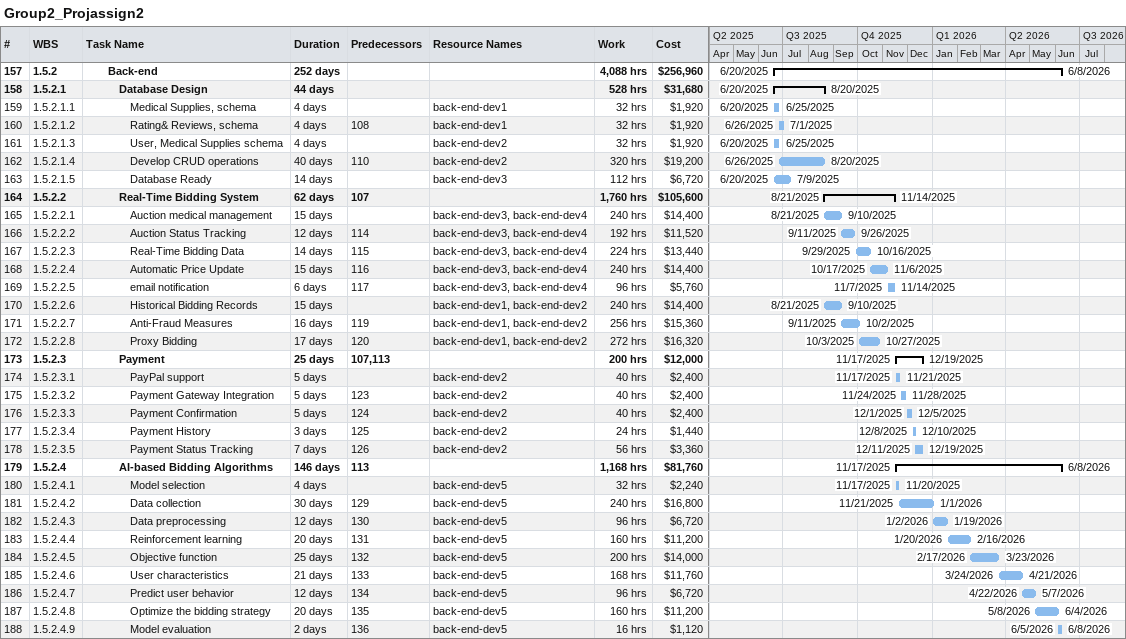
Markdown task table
Group2_Projassign2

| ID | WBS | Task | Duration | Start | Finish | Predecessors | Resources | Work (h) | Cost ($) |
|---|---|---|---|---|---|---|---|---|---|
| 157 | 1.5.2 | **Back-end** | 252d | 2025-06-20 | 2026-06-08 |  |  | 4088 | 256960 |
| 158 | 1.5.2.1 | **Database Design** | 44d | 2025-06-20 | 2025-08-20 |  |  | 528 | 31680 |
| 159 | 1.5.2.1.1 | Medical Supplies, schema | 4d | 2025-06-20 | 2025-06-25 |  | back-end-dev1 | 32 | 1920 |
| 160 | 1.5.2.1.2 | Rating& Reviews, schema | 4d | 2025-06-26 | 2025-07-01 | 108 | back-end-dev1 | 32 | 1920 |
| 161 | 1.5.2.1.3 | User, Medical Supplies schema | 4d | 2025-06-20 | 2025-06-25 |  | back-end-dev2 | 32 | 1920 |
| 162 | 1.5.2.1.4 | Develop CRUD operations | 40d | 2025-06-26 | 2025-08-20 | 110 | back-end-dev2 | 320 | 19200 |
| 163 | 1.5.2.1.5 | Database Ready | 14d | 2025-06-20 | 2025-07-09 |  | back-end-dev3 | 112 | 6720 |
| 164 | 1.5.2.2 | **Real-Time Bidding System** | 62d | 2025-08-21 | 2025-11-14 | 107 |  | 1760 | 105600 |
| 165 | 1.5.2.2.1 | Auction medical management | 15d | 2025-08-21 | 2025-09-10 |  | back-end-dev3, back-end-dev4 | 240 | 14400 |
| 166 | 1.5.2.2.2 | Auction Status Tracking | 12d | 2025-09-11 | 2025-09-26 | 114 | back-end-dev3, back-end-dev4 | 192 | 11520 |
| 167 | 1.5.2.2.3 | Real-Time Bidding Data | 14d | 2025-09-29 | 2025-10-16 | 115 | back-end-dev3, back-end-dev4 | 224 | 13440 |
| 168 | 1.5.2.2.4 | Automatic Price Update | 15d | 2025-10-17 | 2025-11-06 | 116 | back-end-dev3, back-end-dev4 | 240 | 14400 |
| 169 | 1.5.2.2.5 | email notification | 6d | 2025-11-07 | 2025-11-14 | 117 | back-end-dev3, back-end-dev4 | 96 | 5760 |
| 170 | 1.5.2.2.6 | Historical Bidding Records | 15d | 2025-08-21 | 2025-09-10 |  | back-end-dev1, back-end-dev2 | 240 | 14400 |
| 171 | 1.5.2.2.7 | Anti-Fraud Measures | 16d | 2025-09-11 | 2025-10-02 | 119 | back-end-dev1, back-end-dev2 | 256 | 15360 |
| 172 | 1.5.2.2.8 | Proxy Bidding | 17d | 2025-10-03 | 2025-10-27 | 120 | back-end-dev1, back-end-dev2 | 272 | 16320 |
| 173 | 1.5.2.3 | **Payment** | 25d | 2025-11-17 | 2025-12-19 | 107, 113 |  | 200 | 12000 |
| 174 | 1.5.2.3.1 | PayPal support | 5d | 2025-11-17 | 2025-11-21 |  | back-end-dev2 | 40 | 2400 |
| 175 | 1.5.2.3.2 | Payment Gateway Integration | 5d | 2025-11-24 | 2025-11-28 | 123 | back-end-dev2 | 40 | 2400 |
| 176 | 1.5.2.3.3 | Payment Confirmation | 5d | 2025-12-01 | 2025-12-05 | 124 | back-end-dev2 | 40 | 2400 |
| 177 | 1.5.2.3.4 | Payment History | 3d | 2025-12-08 | 2025-12-10 | 125 | back-end-dev2 | 24 | 1440 |
| 178 | 1.5.2.3.5 | Payment Status Tracking | 7d | 2025-12-11 | 2025-12-19 | 126 | back-end-dev2 | 56 | 3360 |
| 179 | 1.5.2.4 | **AI-based Bidding Algorithms** | 146d | 2025-11-17 | 2026-06-08 | 113 |  | 1168 | 81760 |
| 180 | 1.5.2.4.1 | Model selection | 4d | 2025-11-17 | 2025-11-20 |  | back-end-dev5 | 32 | 2240 |
| 181 | 1.5.2.4.2 | Data collection | 30d | 2025-11-21 | 2026-01-01 | 129 | back-end-dev5 | 240 | 16800 |
| 182 | 1.5.2.4.3 | Data preprocessing | 12d | 2026-01-02 | 2026-01-19 | 130 | back-end-dev5 | 96 | 6720 |
| 183 | 1.5.2.4.4 | Reinforcement learning | 20d | 2026-01-20 | 2026-02-16 | 131 | back-end-dev5 | 160 | 11200 |
| 184 | 1.5.2.4.5 | Objective function | 25d | 2026-02-17 | 2026-03-23 | 132 | back-end-dev5 | 200 | 14000 |
| 185 | 1.5.2.4.6 | User characteristics | 21d | 2026-03-24 | 2026-04-21 | 133 | back-end-dev5 | 168 | 11760 |
| 186 | 1.5.2.4.7 | Predict user behavior | 12d | 2026-04-22 | 2026-05-07 | 134 | back-end-dev5 | 96 | 6720 |
| 187 | 1.5.2.4.8 | Optimize the bidding strategy | 20d | 2026-05-08 | 2026-06-04 | 135 | back-end-dev5 | 160 | 11200 |
| 188 | 1.5.2.4.9 | Model evaluation | 2d | 2026-06-05 | 2026-06-08 | 136 | back-end-dev5 | 16 | 1120 |
